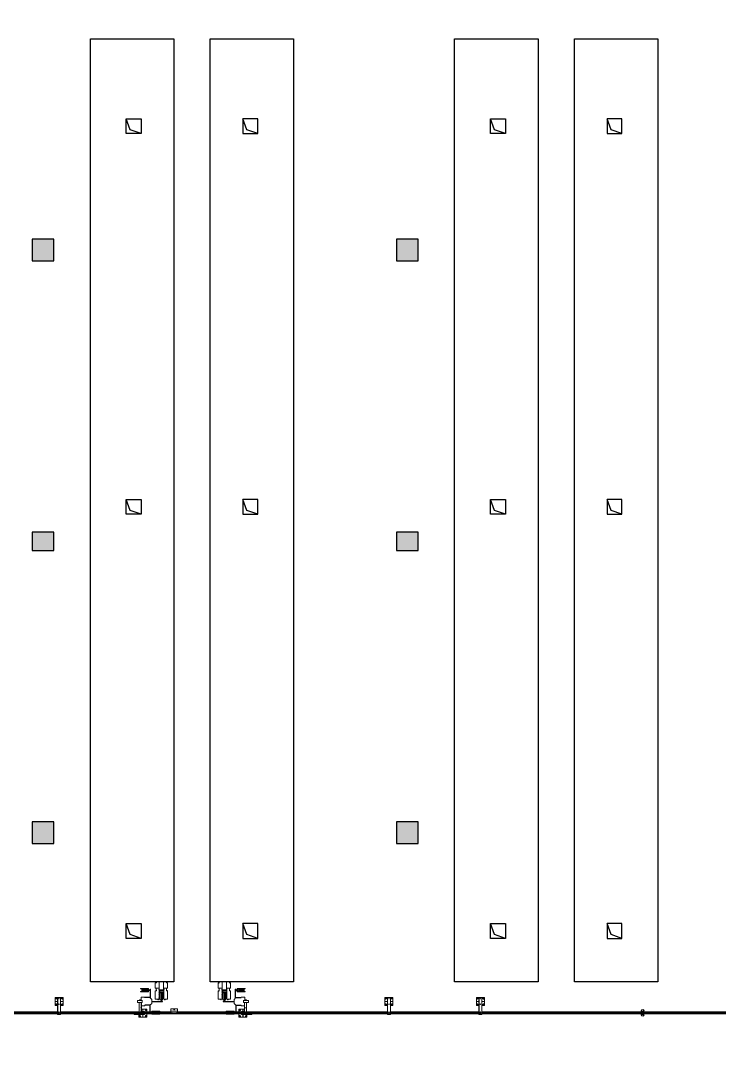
# Model space of a CAD drawing. Header units: inches. Extents: x -26985 to 86262, y -10753 to 149570.
# Drawn here: x 41818 to 60998, y 99871 to 128284 of the extents above; entities that cross this region are included whole.
import ezdxf

# ---------------------------------------------------------------- set-up
doc = ezdxf.new("R2010")
doc.units = ezdxf.units.IN
doc.header["$MEASUREMENT"] = 0
doc.layers.add('COLUMN', color=6, linetype='Continuous')
doc.layers.add('雨水管', color=7, linetype='Continuous')

# ---------------------------------------------------------------- blocks, each defined once
blk = doc.blocks.new('柱左')
at = {"layer": '雨水管'}
h = blk.add_hatch(color=256, dxfattribs=at)
h.paths.add_polyline_path([(153481, -52699), (153481, -52099), (152981, -52099), (152981, -52699)])
h.paths.add_polyline_path([(152841, -52699), (152841, -52099), (152341, -52099), (152341, -52699)])
h.paths.add_polyline_path([(144851, -52699), (144851, -52099), (144251, -52099), (144251, -52699)])
h.paths.add_polyline_path([(135251, -52099), (135251, -52699), (135851, -52699), (135851, -52099)])
h.paths.add_polyline_path([(127801, -52099), (127301, -52099), (127301, -52699), (127801, -52699)])
h.paths.add_polyline_path([(119851, -52099), (119251, -52099), (119251, -52699), (119851, -52699)])
h.paths.add_polyline_path([(119251, -62699), (119851, -62699), (119851, -62099), (119251, -62099)])
h.paths.add_polyline_path([(127801, -62099), (127301, -62099), (127301, -62699), (127801, -62699)])
h.paths.add_polyline_path([(135251, -62099), (135251, -62699), (135851, -62699), (135851, -62099)])
h.paths.add_polyline_path([(144251, -62699), (144851, -62699), (144851, -62099), (144251, -62099)])
h.paths.add_polyline_path([(152841, -62699), (152841, -62099), (152341, -62099), (152341, -62699)])
h.paths.add_polyline_path([(153481, -62099), (152981, -62099), (152981, -62699), (153481, -62699)])
h.paths.add_polyline_path([(153481, -72049), (152981, -72049), (152981, -72749), (153481, -72749)])
h.paths.add_polyline_path([(152341, -72749), (152841, -72749), (152841, -72049), (152341, -72049)])
h.paths.add_polyline_path([(144251, -72749), (144851, -72749), (144851, -72049), (144251, -72049)])
h.paths.add_polyline_path([(135251, -72749), (135851, -72749), (135851, -72049), (135251, -72049)])
h.paths.add_polyline_path([(127801, -72049), (127301, -72049), (127301, -72749), (127801, -72749)])
h.paths.add_polyline_path([(119251, -72749), (119851, -72749), (119851, -72049), (119251, -72049)])
h.paths.add_polyline_path([(119251, -84019), (119851, -84019), (119851, -83319), (119251, -83319)])
h.paths.add_polyline_path([(127801, -83319), (127301, -83319), (127301, -84019), (127801, -84019)])
h.paths.add_polyline_path([(135251, -83319), (135251, -84019), (135851, -84019), (135851, -83319)])
h.paths.add_polyline_path([(144851, -83319), (144251, -83319), (144251, -84019), (144851, -84019)])
h.paths.add_polyline_path([(152841, -83319), (152341, -83319), (152341, -84019), (152841, -84019)])
h.paths.add_polyline_path([(152981, -83619), (152981, -84019), (153581, -84019), (153581, -83619)])
h.paths.add_polyline_path([(152981, -80099), (152981, -80499), (153581, -80499), (153581, -80099)])
at = {"layer": 'COLUMN'}
for points in [[(119851, -52099), (119251, -52099), (119251, -52699), (119851, -52699)], [(127801, -52099), (127301, -52099), (127301, -52699), (127801, -52699)], [(135851, -52099), (135251, -52099), (135251, -52699), (135851, -52699)], [(119851, -62099), (119251, -62099), (119251, -62699), (119851, -62699)], [(127801, -62099), (127301, -62099), (127301, -62699), (127801, -62699)], [(135851, -62099), (135251, -62099), (135251, -62699), (135851, -62699)]]:
    blk.add_lwpolyline(points, close=True, dxfattribs=at)

msp = doc.modelspace()

# ---------------------------------------------------------------- linework, layer by layer
at = {"color": 0, "linetype": 'Continuous', "lineweight": 0}
for p, q in [((45513.1, 101864.6), (45513.1, 101714.6)), ((45548.1, 101864.6), (45513.1, 101864.6)), ((45545.7, 101884.6), (45544.2, 101884.6)), ((45544.2, 101884.6), (45546.1, 101869.2)), ((45591, 101884.6), (45545.7, 101884.6)), ((45546.1, 101869.2), (45546.1, 101864.6)), ((45548.1, 101864.7), (45547.9, 101864.6)), ((45592.7, 101884.6), (45591, 101884.6)), ((45595.7, 101884.6), (45592.7, 101884.6)), ((45612.7, 101884.6), (45595.7, 101884.6)), ((45612.7, 101884.6), (45622.7, 101884.6)), ((45622.7, 101886.6), (45622.7, 101859.6)), ((45622.7, 101886.6), (45742.7, 101886.6)), ((45622.7, 101859.6), (45622.7, 101699.6)), ((45742.7, 101859.6), (45742.7, 101886.6)), ((45742.7, 101884.6), (45752.7, 101884.6)), ((45742.7, 101859.6), (45742.7, 101699.6)), ((45769.7, 101884.6), (45752.7, 101884.6)), ((45772.7, 101884.6), (45769.7, 101884.6)), ((45772.7, 101884.6), (45774.3, 101884.6)), ((45819.7, 101884.6), (45774.3, 101884.6)), ((45821.1, 101884.6), (45819.7, 101884.6)), ((45822.7, 101884.6), (45821.1, 101884.6)), ((45822.7, 101884.6), (45822.7, 101864.6)), ((45852.2, 101864.6), (45852.2, 101714.6)), ((47241.1, 101864.6), (47241.1, 101714.6)), ((47270.7, 101884.6), (47272.2, 101884.6)), ((47270.7, 101884.6), (47270.7, 101864.6)), ((47272.2, 101884.6), (47273.7, 101884.6)), ((47273.7, 101884.6), (47319, 101884.6)), ((47320.7, 101884.6), (47319, 101884.6)), ((47320.7, 101884.6), (47323.7, 101884.6)), ((47323.7, 101884.6), (47340.7, 101884.6)), ((47350.7, 101884.6), (47340.7, 101884.6)), ((47350.7, 101859.6), (47350.7, 101886.6)), ((47470.7, 101886.6), (47350.7, 101886.6)), ((47350.7, 101859.6), (47350.7, 101699.6)), ((47470.7, 101886.6), (47470.7, 101859.6)), ((47480.7, 101884.6), (47470.7, 101884.6)), ((47470.7, 101859.6), (47470.7, 101699.6)), ((47480.7, 101884.6), (47497.7, 101884.6)), ((47497.7, 101884.6), (47500.7, 101884.6)), ((47500.7, 101884.6), (47502.3, 101884.6)), ((47502.3, 101884.6), (47547.7, 101884.6)), ((47545.2, 101864.7), (47545.5, 101864.6)), ((47545.2, 101864.6), (47580.2, 101864.6)), ((47549.1, 101884.6), (47547.2, 101869.2)), ((47547.2, 101869.2), (47547.2, 101864.6)), ((47547.7, 101884.6), (47549.1, 101884.6)), ((47580.2, 101864.6), (47580.2, 101714.6)), ((42761.7, 101449.6), (42761.7, 101355.4)), ((42831.7, 101459.6), (42771.7, 101459.6)), ((42831.7, 100989.6), (42831.7, 101459.6)), ((42831.7, 101459.6), (42835.7, 101459.6)), ((42835.7, 100989.6), (42835.7, 101459.6)), ((42835.7, 101459.6), (42911.7, 101459.6)), ((42911.7, 100989.6), (42911.7, 101459.6)), ((42971.7, 101459.6), (42911.7, 101459.6)), ((42981.7, 101355.4), (42981.7, 101449.6)), ((45110.7, 101699.6), (45110.7, 101701.6)), ((45330.7, 101701.6), (45110.7, 101701.6)), ((45110.7, 101699.6), (45110.7, 101697.1)), ((45330.7, 101699.6), (45110.7, 101699.6)), ((45110.7, 101619.6), (45110.7, 101622.1)), ((45110.7, 101617.6), (45110.7, 101619.6)), ((45330.7, 101619.6), (45110.7, 101619.6)), ((45330.7, 101617.6), (45110.7, 101617.6)), ((45139.7, 101694.6), (45113.2, 101694.6)), ((45139.7, 101624.6), (45113.2, 101624.6)), ((45122.7, 101459.6), (45122.7, 101395.6)), ((45137.7, 101469.6), (45132.7, 101469.6)), ((45137.7, 101469.6), (45192.7, 101469.6)), ((45139.7, 101694.6), (45139.7, 101624.6)), ((45151.7, 101669.6), (45151.7, 101649.6)), ((45151.7, 101669.6), (45199.7, 101669.6)), ((45151.7, 101649.6), (45199.7, 101649.6)), ((45212.7, 101469.6), (45192.7, 101469.6)), ((45199.7, 101649.6), (45199.7, 101669.6)), ((45211.7, 101649.6), (45211.7, 101669.6)), ((45211.7, 101669.6), (45289.7, 101669.6)), ((45211.7, 101649.6), (45289.7, 101649.6)), ((45222.7, 101454.1), (45222.7, 101459.6)), ((45289.7, 101669.6), (45289.7, 101649.6)), ((45301.7, 101669.6), (45301.7, 101649.6)), ((45301.7, 101669.6), (45311.7, 101669.6)), ((45301.7, 101649.6), (45311.7, 101649.6)), ((45311.7, 101649.6), (45311.7, 101669.6)), ((45322.7, 101669.6), (45322.7, 101649.6)), ((45322.7, 101669.6), (45330.7, 101669.6)), ((45322.7, 101649.6), (45330.7, 101649.6)), ((45330.7, 101701.6), (45330.7, 101699.6)), ((45330.7, 101671.6), (45330.7, 101699.6)), ((45330.7, 101671.6), (45373.2, 101671.6)), ((45375.2, 101669.6), (45330.7, 101669.6)), ((45375.2, 101649.6), (45330.7, 101649.6)), ((45330.7, 101647.6), (45330.7, 101619.6)), ((45330.7, 101647.6), (45373.2, 101647.6)), ((45330.7, 101619.6), (45330.7, 101617.6)), ((45414.7, 101404.1), (45364.7, 101454.1)), ((45373.2, 101689.6), (45373.2, 101671.6)), ((45375.2, 101689.6), (45373.2, 101689.6)), ((45373.2, 101629.6), (45373.2, 101647.6)), ((45375.2, 101629.6), (45373.2, 101629.6)), ((45375.2, 101689.6), (45385.2, 101689.6)), ((45375.2, 101669.6), (45375.2, 101649.6)), ((45375.2, 101629.6), (45375.2, 101534.6)), ((45375.2, 101529.6), (45375.2, 101534.6)), ((45375.2, 101529.6), (45375.2, 101504.6)), ((45375.2, 101529.6), (45385.2, 101529.6)), ((45375.2, 101504.6), (45375.2, 101443.6)), ((45385.2, 101684.6), (45385.2, 101689.6)), ((45385.2, 101534.6), (45385.2, 101684.6)), ((45385.2, 101534.6), (45385.2, 101529.6)), ((45385.2, 101504.6), (45385.2, 101529.6)), ((45385.2, 101433.6), (45385.2, 101504.6)), ((45513.1, 101714.6), (45548.1, 101714.6)), ((45513.1, 101639), (45513.1, 101639.1)), ((45513.1, 101639.1), (45546.1, 101639.1)), ((45513.1, 101639), (45513.1, 101410.9)), ((45538.7, 101714.6), (45538.7, 101664.6)), ((45543.5, 101664.6), (45538.7, 101664.6)), ((45543.5, 101664.6), (45546.1, 101643.8)), ((45546.1, 101643.8), (45546.1, 101639.1)), ((45548.1, 101714.6), (45622.7, 101714.6)), ((45612.7, 101714.6), (45612.7, 101709.6)), ((45612.7, 101684.6), (45612.7, 101676.1)), ((45616.5, 101674.6), (45622.7, 101674.6)), ((45617.9, 101601.6), (45640.7, 101601.6)), ((45623.3, 101657.6), (45619.6, 101657.6)), ((45619.7, 101641.6), (45745.6, 101641.6)), ((45620.1, 101664.6), (45678.3, 101664.6)), ((45623.3, 101661.6), (45620.2, 101661.6)), ((45622.7, 101699.6), (45622.7, 101672.6)), ((45622.7, 101672.6), (45742.7, 101672.6)), ((45623.3, 101661.6), (45623.3, 101657.6)), ((45742.1, 101661.6), (45623.3, 101661.6)), ((45623.3, 101657.6), (45742.1, 101657.6)), ((45640.7, 101611.6), (45642.7, 101611.6)), ((45640.7, 101391.6), (45640.7, 101611.6)), ((45642.7, 101611.6), (45645.2, 101611.6)), ((45647.7, 101582.6), (45647.7, 101609.1)), ((45647.7, 101601.6), (45717.7, 101601.6)), ((45717.7, 101582.6), (45647.7, 101582.6)), ((45692.7, 101570.6), (45672.7, 101570.6)), ((45672.7, 101570.6), (45672.7, 101522.6)), ((45672.7, 101522.6), (45692.7, 101522.6)), ((45672.7, 101510.6), (45692.7, 101510.6)), ((45672.7, 101510.6), (45672.7, 101432.6)), ((45680.4, 101672.6), (45678.3, 101664.6)), ((45687.1, 101664.6), (45685, 101672.6)), ((45687.1, 101664.6), (45745.3, 101664.6)), ((45692.7, 101570.6), (45692.7, 101522.6)), ((45692.7, 101510.6), (45692.7, 101432.6)), ((45717.7, 101582.6), (45717.7, 101609.1)), ((45722.7, 101611.6), (45720.2, 101611.6)), ((45722.7, 101611.6), (45724.7, 101611.6)), ((45724.7, 101391.6), (45724.7, 101611.6)), ((45724.7, 101601.6), (45747.5, 101601.6)), ((45742.1, 101657.6), (45742.1, 101661.6)), ((45745.2, 101661.6), (45742.1, 101661.6)), ((45745.8, 101657.6), (45742.1, 101657.6)), ((45742.7, 101714.6), (45771.9, 101714.6)), ((45742.7, 101672.6), (45742.7, 101699.6)), ((45742.7, 101674.6), (45748.8, 101674.6)), ((45752.7, 101676.1), (45752.7, 101684.6)), ((45771.9, 101714.6), (45817.2, 101714.6)), ((45817.2, 101714.6), (45852.2, 101714.6)), ((45822.7, 101714.6), (45822.7, 101639.1)), ((45852.2, 101639), (45852.2, 101639.1)), ((45852.2, 101639), (45852.2, 101410.9)), ((47276.1, 101714.6), (47241.1, 101714.6)), ((47241.1, 101639), (47241.1, 101639.1)), ((47241.1, 101639), (47241.1, 101410.9)), ((47270.7, 101714.6), (47270.7, 101639.1)), ((47321.5, 101714.6), (47276.1, 101714.6)), ((47350.7, 101714.6), (47321.5, 101714.6)), ((47340.7, 101676.1), (47340.7, 101684.6)), ((47350.7, 101674.6), (47344.5, 101674.6)), ((47368.7, 101601.6), (47345.9, 101601.6)), ((47347.6, 101657.6), (47351.3, 101657.6)), ((47473.6, 101641.6), (47347.7, 101641.6)), ((47406.3, 101664.6), (47348.1, 101664.6)), ((47348.2, 101661.6), (47351.3, 101661.6)), ((47350.7, 101672.6), (47350.7, 101699.6)), ((47470.7, 101672.6), (47350.7, 101672.6)), ((47351.3, 101661.6), (47470.1, 101661.6)), ((47351.3, 101657.6), (47351.3, 101661.6)), ((47470.1, 101657.6), (47351.3, 101657.6)), ((47370.7, 101611.6), (47368.7, 101611.6)), ((47368.7, 101391.6), (47368.7, 101611.6)), ((47370.7, 101611.6), (47373.2, 101611.6)), ((47375.7, 101582.6), (47375.7, 101609.1)), ((47445.7, 101601.6), (47375.7, 101601.6)), ((47375.7, 101582.6), (47445.7, 101582.6)), ((47400.7, 101570.6), (47420.7, 101570.6)), ((47400.7, 101570.6), (47400.7, 101522.6)), ((47420.7, 101522.6), (47400.7, 101522.6)), ((47420.7, 101510.6), (47400.7, 101510.6)), ((47400.7, 101510.6), (47400.7, 101432.6)), ((47406.3, 101664.6), (47408.4, 101672.6)), ((47413, 101672.6), (47415.1, 101664.6)), ((47473.3, 101664.6), (47415.1, 101664.6)), ((47420.7, 101570.6), (47420.7, 101522.6)), ((47420.7, 101510.6), (47420.7, 101432.6)), ((47445.7, 101582.6), (47445.7, 101609.1)), ((47450.7, 101611.6), (47448.2, 101611.6)), ((47452.7, 101611.6), (47450.7, 101611.6)), ((47452.7, 101391.6), (47452.7, 101611.6)), ((47475.5, 101601.6), (47452.7, 101601.6)), ((47470.1, 101661.6), (47470.1, 101657.6)), ((47470.1, 101661.6), (47473.2, 101661.6)), ((47470.1, 101657.6), (47473.8, 101657.6)), ((47545.2, 101714.6), (47470.7, 101714.6)), ((47470.7, 101699.6), (47470.7, 101672.6)), ((47476.8, 101674.6), (47470.7, 101674.6)), ((47480.7, 101714.6), (47480.7, 101709.6)), ((47480.7, 101684.6), (47480.7, 101676.1)), ((47580.2, 101714.6), (47545.2, 101714.6)), ((47549.8, 101664.6), (47547.2, 101643.8)), ((47547.2, 101643.8), (47547.2, 101639.1)), ((47580.2, 101639.1), (47547.2, 101639.1)), ((47549.8, 101664.6), (47554.7, 101664.6)), ((47554.7, 101714.6), (47554.7, 101664.6)), ((47580.2, 101639), (47580.2, 101639.1)), ((47580.2, 101639), (47580.2, 101410.9)), ((47678.7, 101404.1), (47728.7, 101454.1)), ((47718.2, 101689.6), (47708.2, 101689.6)), ((47708.2, 101684.6), (47708.2, 101689.6)), ((47708.2, 101534.6), (47708.2, 101684.6)), ((47708.2, 101534.6), (47708.2, 101529.6)), ((47708.2, 101504.6), (47708.2, 101529.6)), ((47718.2, 101529.6), (47708.2, 101529.6)), ((47708.2, 101433.6), (47708.2, 101504.6)), ((47718.2, 101689.6), (47720.2, 101689.6)), ((47718.2, 101669.6), (47718.2, 101649.6)), ((47718.2, 101669.6), (47762.7, 101669.6)), ((47718.2, 101649.6), (47762.7, 101649.6)), ((47718.2, 101629.6), (47718.2, 101534.6)), ((47718.2, 101629.6), (47720.2, 101629.6)), ((47718.2, 101529.6), (47718.2, 101534.6)), ((47718.2, 101529.6), (47718.2, 101504.6)), ((47718.2, 101504.6), (47718.2, 101443.6)), ((47720.2, 101689.6), (47720.2, 101671.6)), ((47762.7, 101671.6), (47720.2, 101671.6)), ((47762.7, 101647.6), (47720.2, 101647.6)), ((47720.2, 101629.6), (47720.2, 101647.6)), ((47762.7, 101701.6), (47762.7, 101699.6)), ((47762.7, 101701.6), (47982.7, 101701.6)), ((47762.7, 101671.6), (47762.7, 101699.6)), ((47762.7, 101699.6), (47982.7, 101699.6)), ((47770.7, 101669.6), (47762.7, 101669.6)), ((47770.7, 101649.6), (47762.7, 101649.6)), ((47762.7, 101647.6), (47762.7, 101619.6)), ((47762.7, 101619.6), (47762.7, 101617.6)), ((47762.7, 101619.6), (47982.7, 101619.6)), ((47762.7, 101617.6), (47982.7, 101617.6)), ((47770.7, 101669.6), (47770.7, 101649.6)), ((47781.7, 101649.6), (47781.7, 101669.6)), ((47791.7, 101669.6), (47781.7, 101669.6)), ((47791.7, 101649.6), (47781.7, 101649.6)), ((47791.7, 101669.6), (47791.7, 101649.6)), ((47803.7, 101669.6), (47803.7, 101649.6)), ((47881.7, 101669.6), (47803.7, 101669.6)), ((47881.7, 101649.6), (47803.7, 101649.6)), ((47870.7, 101454.1), (47870.7, 101459.6)), ((47880.7, 101469.6), (47900.7, 101469.6)), ((47881.7, 101649.6), (47881.7, 101669.6)), ((47893.7, 101649.6), (47893.7, 101669.6)), ((47941.7, 101669.6), (47893.7, 101669.6)), ((47941.7, 101649.6), (47893.7, 101649.6)), ((47955.7, 101469.6), (47900.7, 101469.6)), ((47941.7, 101669.6), (47941.7, 101649.6)), ((47953.7, 101694.6), (47953.7, 101624.6)), ((47953.7, 101694.6), (47980.2, 101694.6)), ((47953.7, 101624.6), (47980.2, 101624.6)), ((47955.7, 101469.6), (47960.7, 101469.6)), ((47970.7, 101459.6), (47970.7, 101395.6)), ((47982.7, 101699.6), (47982.7, 101701.6)), ((47982.7, 101699.6), (47982.7, 101697.1)), ((47982.7, 101619.6), (47982.7, 101622.1)), ((47982.7, 101617.6), (47982.7, 101619.6)), ((51817.7, 101449.6), (51817.7, 101355.4)), ((51887.7, 101459.6), (51827.7, 101459.6)), ((51887.7, 100989.6), (51887.7, 101459.6)), ((51887.7, 101459.6), (51891.7, 101459.6)), ((51891.7, 100989.6), (51891.7, 101459.6)), ((51891.7, 101459.6), (51967.7, 101459.6)), ((51967.7, 100989.6), (51967.7, 101459.6)), ((52027.7, 101459.6), (51967.7, 101459.6)), ((52037.7, 101355.4), (52037.7, 101449.6)), ((54327.7, 101449.6), (54327.7, 101355.4)), ((54397.7, 101459.6), (54337.7, 101459.6)), ((54397.7, 100989.6), (54397.7, 101459.6)), ((54397.7, 101459.6), (54401.7, 101459.6)), ((54401.7, 100989.6), (54401.7, 101459.6)), ((54401.7, 101459.6), (54477.7, 101459.6)), ((54477.7, 100989.6), (54477.7, 101459.6)), ((54537.7, 101459.6), (54477.7, 101459.6)), ((54547.7, 101355.4), (54547.7, 101449.6)), ((42761.7, 101355.4), (42771.7, 101349.6)), ((42771.7, 101349.6), (42761.7, 101343.8)), ((42761.7, 101343.8), (42761.7, 101249.6)), ((42771.7, 101239.6), (42831.7, 101239.6)), ((42821.7, 101352.6), (42781.7, 101352.6)), ((42781.7, 101346.6), (42781.7, 101352.6)), ((42821.7, 101346.6), (42781.7, 101346.6)), ((42831.7, 101352.6), (42821.7, 101352.6)), ((42821.7, 101346.6), (42821.7, 101352.6)), ((42831.7, 101346.6), (42821.7, 101346.6)), ((42868.7, 101422.9), (42868.7, 101426.3)), ((42868.7, 101276.3), (42868.7, 101272.9)), ((42874.7, 101422.9), (42874.7, 101426.3)), ((42874.7, 101276.3), (42874.7, 101272.9)), ((42911.7, 101352.6), (42921.7, 101352.6)), ((42911.7, 101346.6), (42921.7, 101346.6)), ((42911.7, 101239.6), (42971.7, 101239.6)), ((42921.7, 101346.6), (42921.7, 101352.6)), ((42921.7, 101352.6), (42961.7, 101352.6)), ((42921.7, 101346.6), (42961.7, 101346.6)), ((42961.7, 101346.6), (42961.7, 101352.6)), ((42971.7, 101349.6), (42981.7, 101355.4)), ((42981.7, 101343.8), (42971.7, 101349.6)), ((42981.7, 101249.6), (42981.7, 101343.8)), ((45025, 101379.6), (45025, 101374.6)), ((45025, 101379.6), (45155.7, 101379.6)), ((45025, 101374.6), (45025, 101324.6)), ((45025, 101324.6), (45025, 101319.6)), ((45155.7, 101319.6), (45025, 101319.6)), ((45072.7, 101319.6), (45072.7, 100999.6)), ((45122.7, 101389.6), (45082.7, 101389.6)), ((45122.7, 101389.6), (45122.7, 101395.6)), ((45128.7, 100997.8), (45128.7, 101319.6)), ((45132.7, 101319.6), (45132.7, 100997.8)), ((45132.7, 101229.6), (45212.7, 101229.6)), ((45155.7, 101380.6), (45155.7, 101375.6)), ((45155.7, 101375.6), (45155.7, 101319.6)), ((45222.7, 101239.6), (45222.7, 101245.1)), ((45360.2, 101245.1), (45360.2, 101194.6)), ((45360.2, 101194.6), (45360.2, 101169.6)), ((45370.2, 101169.6), (45360.2, 101169.6)), ((45360.2, 101164.6), (45360.2, 101169.6)), ((45360.2, 101164.6), (45360.2, 101069.1)), ((45414.7, 101295.1), (45364.7, 101245.1)), ((45370.2, 101194.6), (45370.2, 101250.6)), ((45370.2, 101169.6), (45370.2, 101194.6)), ((45370.2, 101169.6), (45370.2, 101164.6)), ((45370.2, 101069.1), (45370.2, 101164.6)), ((45414.7, 101295.1), (45414.7, 101404.1)), ((45527.7, 101347.1), (45414.7, 101347.1)), ((45414.7, 101337.1), (45527.7, 101337.1)), ((45548.1, 101410.9), (45513.1, 101410.9)), ((45552.7, 101347.1), (45527.7, 101347.1)), ((45527.7, 101337.1), (45552.7, 101337.1)), ((45548.1, 101410.9), (45582.7, 101414)), ((45552.7, 101347.1), (45552.7, 101337.1)), ((45552.7, 101347.1), (45557.7, 101347.1)), ((45557.7, 101337.1), (45552.7, 101337.1)), ((45652.7, 101347.1), (45557.7, 101347.1)), ((45557.7, 101337.1), (45707.7, 101337.1)), ((45582.7, 101414), (45582.7, 101391.6)), ((45582.7, 101391.6), (45596.6, 101391.6)), ((45596.6, 101391.6), (45600.6, 101391.6)), ((45599, 101416.6), (45614.6, 101418.1)), ((45600.6, 101391.6), (45600.6, 101416.6)), ((45642.7, 101391.6), (45640.7, 101391.6)), ((45670.7, 101391.6), (45642.7, 101391.6)), ((45652.7, 101347.1), (45652.7, 101349.1)), ((45652.7, 101349.1), (45670.7, 101349.1)), ((45670.7, 101391.6), (45670.7, 101349.1)), ((45692.7, 101432.6), (45672.7, 101432.6)), ((45692.7, 101420.6), (45672.7, 101420.6)), ((45672.7, 101420.6), (45672.7, 101410.6)), ((45672.7, 101410.6), (45692.7, 101410.6)), ((45692.7, 101420.6), (45692.7, 101410.6)), ((45694.7, 101391.6), (45722.7, 101391.6)), ((45694.7, 101391.6), (45694.7, 101349.1)), ((45712.7, 101349.1), (45694.7, 101349.1)), ((45707.7, 101337.1), (45712.7, 101337.1)), ((45712.7, 101347.1), (45712.7, 101349.1)), ((45712.7, 101347.1), (45712.7, 101337.1)), ((45724.7, 101391.6), (45722.7, 101391.6)), ((45750.8, 101418.1), (45767.6, 101416.6)), ((45767.6, 101391.6), (45767.6, 101416.6)), ((45771.6, 101391.6), (45767.6, 101391.6)), ((45782.7, 101391.6), (45771.6, 101391.6)), ((45782.7, 101414), (45782.7, 101391.6)), ((45817.2, 101410.9), (45782.7, 101414)), ((45817.2, 101410.9), (45852.2, 101410.9)), ((47276.1, 101410.9), (47241.1, 101410.9)), ((47276.1, 101410.9), (47310.7, 101414)), ((47310.7, 101414), (47310.7, 101391.6)), ((47310.7, 101391.6), (47321.8, 101391.6)), ((47321.8, 101391.6), (47325.8, 101391.6)), ((47342.6, 101418.1), (47325.8, 101416.6)), ((47325.8, 101391.6), (47325.8, 101416.6)), ((47368.7, 101391.6), (47370.7, 101391.6)), ((47398.7, 101391.6), (47370.7, 101391.6)), ((47380.7, 101349.1), (47398.7, 101349.1)), ((47380.7, 101347.1), (47380.7, 101349.1)), ((47380.7, 101347.1), (47380.7, 101337.1)), ((47385.7, 101337.1), (47380.7, 101337.1)), ((47535.7, 101337.1), (47385.7, 101337.1)), ((47398.7, 101391.6), (47398.7, 101349.1)), ((47400.7, 101432.6), (47420.7, 101432.6)), ((47400.7, 101420.6), (47420.7, 101420.6)), ((47400.7, 101420.6), (47400.7, 101410.6)), ((47420.7, 101410.6), (47400.7, 101410.6)), ((47420.7, 101420.6), (47420.7, 101410.6)), ((47422.7, 101391.6), (47450.7, 101391.6)), ((47422.7, 101391.6), (47422.7, 101349.1)), ((47440.7, 101349.1), (47422.7, 101349.1)), ((47440.7, 101347.1), (47440.7, 101349.1)), ((47440.7, 101347.1), (47535.7, 101347.1)), ((47450.7, 101391.6), (47452.7, 101391.6)), ((47494.4, 101416.6), (47478.8, 101418.1)), ((47492.7, 101391.6), (47492.7, 101416.6)), ((47496.7, 101391.6), (47492.7, 101391.6)), ((47510.7, 101391.6), (47496.7, 101391.6)), ((47510.7, 101414), (47510.7, 101391.6)), ((47545.2, 101410.9), (47510.7, 101414)), ((47540.7, 101347.1), (47535.7, 101347.1)), ((47535.7, 101337.1), (47540.7, 101337.1)), ((47540.7, 101347.1), (47565.7, 101347.1)), ((47540.7, 101347.1), (47540.7, 101337.1)), ((47565.7, 101337.1), (47540.7, 101337.1)), ((47545.2, 101410.9), (47580.2, 101410.9)), ((47565.7, 101347.1), (47678.7, 101347.1)), ((47678.7, 101337.1), (47565.7, 101337.1)), ((47678.7, 101295.1), (47678.7, 101404.1)), ((47678.7, 101295.1), (47728.7, 101245.1)), ((47723.2, 101194.6), (47723.2, 101250.6)), ((47723.2, 101169.6), (47723.2, 101194.6)), ((47723.2, 101169.6), (47733.2, 101169.6)), ((47723.2, 101169.6), (47723.2, 101164.6)), ((47723.2, 101069.1), (47723.2, 101164.6)), ((47733.2, 101245.1), (47733.2, 101194.6)), ((47733.2, 101194.6), (47733.2, 101169.6)), ((47733.2, 101164.6), (47733.2, 101169.6)), ((47733.2, 101164.6), (47733.2, 101069.1)), ((47870.7, 101239.6), (47870.7, 101245.1)), ((47960.7, 101229.6), (47880.7, 101229.6)), ((47937.7, 101380.6), (47937.7, 101375.6)), ((48068.4, 101379.6), (47937.7, 101379.6)), ((47937.7, 101375.6), (47937.7, 101319.6)), ((47937.7, 101319.6), (48068.4, 101319.6)), ((47960.7, 101319.6), (47960.7, 100997.8)), ((47964.7, 100997.8), (47964.7, 101319.6)), ((47970.7, 101389.6), (47970.7, 101395.6)), ((47970.7, 101389.6), (48010.7, 101389.6)), ((48020.7, 101319.6), (48020.7, 100999.6)), ((48068.4, 101379.6), (48068.4, 101374.6)), ((48068.4, 101374.6), (48068.4, 101324.6)), ((48068.4, 101324.6), (48068.4, 101319.6)), ((51817.7, 101355.4), (51827.7, 101349.6)), ((51827.7, 101349.6), (51817.7, 101343.8)), ((51817.7, 101343.8), (51817.7, 101249.6)), ((51827.7, 101239.6), (51887.7, 101239.6)), ((51877.7, 101352.6), (51837.7, 101352.6)), ((51837.7, 101346.6), (51837.7, 101352.6)), ((51877.7, 101346.6), (51837.7, 101346.6)), ((51887.7, 101352.6), (51877.7, 101352.6)), ((51877.7, 101346.6), (51877.7, 101352.6)), ((51887.7, 101346.6), (51877.7, 101346.6)), ((51924.7, 101422.9), (51924.7, 101426.3)), ((51924.7, 101276.3), (51924.7, 101272.9)), ((51930.7, 101422.9), (51930.7, 101426.3)), ((51930.7, 101276.3), (51930.7, 101272.9)), ((51967.7, 101352.6), (51977.7, 101352.6)), ((51967.7, 101346.6), (51977.7, 101346.6)), ((51967.7, 101239.6), (52027.7, 101239.6)), ((51977.7, 101346.6), (51977.7, 101352.6)), ((51977.7, 101352.6), (52017.7, 101352.6)), ((51977.7, 101346.6), (52017.7, 101346.6)), ((52017.7, 101346.6), (52017.7, 101352.6)), ((52027.7, 101349.6), (52037.7, 101355.4)), ((52037.7, 101343.8), (52027.7, 101349.6)), ((52037.7, 101249.6), (52037.7, 101343.8)), ((54327.7, 101355.4), (54337.7, 101349.6)), ((54337.7, 101349.6), (54327.7, 101343.8)), ((54327.7, 101343.8), (54327.7, 101249.6)), ((54337.7, 101239.6), (54397.7, 101239.6)), ((54387.7, 101352.6), (54347.7, 101352.6)), ((54347.7, 101346.6), (54347.7, 101352.6)), ((54387.7, 101346.6), (54347.7, 101346.6)), ((54397.7, 101352.6), (54387.7, 101352.6)), ((54387.7, 101346.6), (54387.7, 101352.6)), ((54397.7, 101346.6), (54387.7, 101346.6)), ((54434.7, 101422.9), (54434.7, 101426.3)), ((54434.7, 101276.3), (54434.7, 101272.9)), ((54440.7, 101422.9), (54440.7, 101426.3)), ((54440.7, 101276.3), (54440.7, 101272.9)), ((54477.7, 101352.6), (54487.7, 101352.6)), ((54477.7, 101346.6), (54487.7, 101346.6)), ((54477.7, 101239.6), (54537.7, 101239.6)), ((54487.7, 101346.6), (54487.7, 101352.6)), ((54487.7, 101352.6), (54527.7, 101352.6)), ((54487.7, 101346.6), (54527.7, 101346.6)), ((54527.7, 101346.6), (54527.7, 101352.6)), ((54537.7, 101349.6), (54547.7, 101355.4)), ((54547.7, 101343.8), (54537.7, 101349.6)), ((54547.7, 101249.6), (54547.7, 101343.8)), ((42831.7, 101069.1), (40761.7, 101069.1)), ((42831.7, 101010.1), (40761.7, 101010.1)), ((42831.7, 100989.6), (42835.7, 100989.6)), ((42835.7, 100989.6), (42911.7, 100989.6)), ((42867.4, 101064.6), (42867.4, 101014.6)), ((42875.9, 101014.6), (42875.9, 101064.6)), ((45072.7, 101069.1), (42911.7, 101069.1)), ((45072.7, 101010.1), (42911.7, 101010.1)), ((44932.7, 101010.1), (44932.7, 100989.6)), ((45082.7, 100989.6), (44932.7, 100989.6)), ((45062.7, 100989.6), (45062.7, 100929.6)), ((45072.7, 100919.6), (45272.7, 100919.6)), ((45089.7, 100951.6), (45081.3, 100951.6)), ((45082.7, 100989.6), (45128.7, 100989.6)), ((45084.9, 100947.6), (45089.7, 100947.6)), ((45090.7, 100962.1), (45090.7, 100952.6)), ((45090.7, 100946.6), (45090.7, 100941.8)), ((45094.7, 100952.6), (45094.7, 100957.6)), ((45094.7, 100938.2), (45094.7, 100946.6)), ((45100.7, 100951.6), (45095.7, 100951.6)), ((45095.7, 100947.6), (45105.2, 100947.6)), ((45098.4, 101014.6), (45098.4, 101064.6)), ((45106.9, 101064.6), (45106.9, 101014.6)), ((45128.7, 100997.8), (45128.7, 100989.6)), ((45128.7, 100989.6), (45132.7, 100989.6)), ((45272.7, 101139.6), (45132.7, 101139.6)), ((45132.7, 101069.6), (45212.7, 101069.6)), ((45937.2, 101069.1), (45132.7, 101069.1)), ((45937.2, 101010.1), (45132.7, 101010.1)), ((45132.7, 100989.6), (45132.7, 100997.8)), ((45132.7, 100989.6), (45212.7, 100989.6)), ((45169.7, 101079.6), (45169.7, 101119.6)), ((45169.7, 101119.6), (45175.7, 101119.6)), ((45169.7, 101069.6), (45169.7, 101079.6)), ((45169.7, 101079.6), (45175.7, 101079.6)), ((45169.7, 100989.6), (45169.7, 100979.6)), ((45169.7, 100979.6), (45175.7, 100979.6)), ((45169.7, 100979.6), (45169.7, 100939.6)), ((45169.7, 100939.6), (45175.7, 100939.6)), ((45175.7, 101079.6), (45175.7, 101119.6)), ((45175.7, 101069.6), (45175.7, 101079.6)), ((45175.7, 100989.6), (45175.7, 100979.6)), ((45175.7, 100979.6), (45175.7, 100939.6)), ((45212.7, 101069.1), (45212.7, 101069.6)), ((45212.7, 100989.6), (45212.7, 101010.1)), ((45249.1, 101111.6), (45240.2, 101111.6)), ((45240.2, 100947.6), (45249.7, 100947.6)), ((45244.7, 101107.6), (45249.1, 101107.6)), ((45249.7, 100951.6), (45244.7, 100951.6)), ((45250.1, 101121.5), (45250.1, 101112.6)), ((45250.1, 101106.6), (45250.1, 101102.3)), ((45250.7, 100957.6), (45250.7, 100952.6)), ((45250.7, 100946.6), (45250.7, 100938.2)), ((45254.1, 101112.6), (45254.1, 101118)), ((45254.1, 101097.8), (45254.1, 101106.6)), ((45254.7, 100952.6), (45254.7, 100962.1)), ((45254.7, 100941.8), (45254.7, 100946.6)), ((45260.5, 101111.6), (45255.1, 101111.6)), ((45255.1, 101107.6), (45264.1, 101107.6)), ((45264.1, 100951.6), (45255.7, 100951.6)), ((45255.7, 100947.6), (45260.5, 100947.6)), ((45282.7, 101069.1), (45282.7, 101129.6)), ((45282.7, 100929.6), (45282.7, 101010.1)), ((45360.2, 101010.1), (45360.2, 101009.6)), ((45370.2, 101009.6), (45360.2, 101009.6)), ((45370.2, 101069.1), (45370.2, 101069.6)), ((45370.2, 101069.6), (45372.2, 101069.6)), ((45370.2, 101010.1), (45370.2, 101009.6)), ((45370.2, 101009.6), (45372.2, 101009.6)), ((45372.2, 101069.6), (45372.2, 101069.1)), ((45372.2, 101009.6), (45372.2, 101010.1)), ((45414.7, 101079.6), (45414.7, 101081.6)), ((45414.7, 101081.6), (45634.7, 101081.6)), ((45414.7, 101069.1), (45414.7, 101079.6)), ((45414.7, 101079.6), (45634.7, 101079.6)), ((45414.7, 101010.1), (45414.7, 100999.6)), ((45414.7, 100997.6), (45414.7, 100999.6)), ((45414.7, 100999.6), (45634.7, 100999.6)), ((45414.7, 100997.6), (45634.7, 100997.6)), ((45443.7, 101069.1), (45443.7, 101079.6)), ((45443.7, 100999.6), (45443.7, 101010.1)), ((45455.7, 101069.1), (45455.7, 101079.6)), ((45455.7, 100999.6), (45455.7, 101010.1)), ((45593.7, 101069.1), (45593.7, 101079.6)), ((45593.7, 100999.6), (45593.7, 101010.1)), ((45605.7, 101069.1), (45605.7, 101079.6)), ((45605.7, 101074.6), (45632.2, 101074.6)), ((45605.7, 100999.6), (45605.7, 101010.1)), ((45605.7, 101004.6), (45632.2, 101004.6)), ((45634.7, 101081.6), (45634.7, 101079.6)), ((45634.7, 101079.6), (45634.7, 101077.1)), ((45634.7, 100999.6), (45634.7, 101002.1)), ((45634.7, 100999.6), (45634.7, 100997.6)), ((45937.2, 101079.6), (45937.2, 101149.1)), ((45937.2, 101149.1), (46127.2, 101149.1)), ((45937.2, 101079.6), (46127.2, 101079.6)), ((45937.2, 101010.1), (45937.2, 101079.6)), ((46127.2, 101010.1), (45937.2, 101010.1)), ((46127.2, 101079.6), (46127.2, 101149.1)), ((46127.2, 101079.6), (46127.2, 101010.1)), ((47960.9, 101069.1), (46127.2, 101069.1)), ((47960.9, 101010.1), (46127.2, 101010.1)), ((47458.7, 101081.6), (47458.7, 101079.6)), ((47678.7, 101081.6), (47458.7, 101081.6)), ((47458.7, 101079.6), (47458.7, 101077.1)), ((47678.7, 101079.6), (47458.7, 101079.6)), ((47458.7, 100999.6), (47458.7, 101002.1)), ((47458.7, 100999.6), (47458.7, 100997.6)), ((47678.7, 100999.6), (47458.7, 100999.6)), ((47678.7, 100997.6), (47458.7, 100997.6)), ((47487.7, 101074.6), (47461.2, 101074.6)), ((47487.7, 101004.6), (47461.2, 101004.6)), ((47487.7, 101069.1), (47487.7, 101079.6)), ((47487.7, 100999.6), (47487.7, 101010.1)), ((47499.7, 101069.1), (47499.7, 101079.6)), ((47499.7, 100999.6), (47499.7, 101010.1)), ((47637.7, 101069.1), (47637.7, 101079.6)), ((47637.7, 100999.6), (47637.7, 101010.1)), ((47649.7, 101069.1), (47649.7, 101079.6)), ((47649.7, 100999.6), (47649.7, 101010.1)), ((47678.7, 101079.6), (47678.7, 101081.6)), ((47678.7, 101069.1), (47678.7, 101079.6)), ((47678.7, 101010.1), (47678.7, 100999.6)), ((47678.7, 100997.6), (47678.7, 100999.6)), ((47723.2, 101069.6), (47721.2, 101069.6)), ((47721.2, 101069.6), (47721.2, 101069.1)), ((47721.2, 101009.6), (47721.2, 101010.1)), ((47723.2, 101009.6), (47721.2, 101009.6)), ((47723.2, 101069.1), (47723.2, 101069.6)), ((47723.2, 101010.1), (47723.2, 101009.6)), ((47723.2, 101009.6), (47733.2, 101009.6)), ((47733.2, 101010.1), (47733.2, 101009.6)), ((47810.7, 101069.1), (47810.7, 101129.6)), ((47810.7, 100929.6), (47810.7, 101010.1)), ((47820.7, 101139.6), (47960.7, 101139.6)), ((48020.7, 100919.6), (47820.7, 100919.6)), ((47838.3, 101107.6), (47829.3, 101107.6)), ((47829.3, 100951.6), (47837.7, 100951.6)), ((47832.9, 101111.6), (47838.3, 101111.6)), ((47837.7, 100947.6), (47832.9, 100947.6)), ((47838.7, 100952.6), (47838.7, 100962.1)), ((47838.7, 100941.8), (47838.7, 100946.6)), ((47839.3, 101112.6), (47839.3, 101118)), ((47839.3, 101097.8), (47839.3, 101106.6)), ((47842.7, 100957.6), (47842.7, 100952.6)), ((47842.7, 100946.6), (47842.7, 100938.2)), ((47843.3, 101121.5), (47843.3, 101112.6)), ((47843.3, 101106.6), (47843.3, 101102.3)), ((47843.7, 100951.6), (47848.7, 100951.6)), ((47853.2, 100947.6), (47843.7, 100947.6)), ((47844.3, 101111.6), (47853.2, 101111.6)), ((47848.7, 101107.6), (47844.3, 101107.6)), ((47960.7, 101069.6), (47880.7, 101069.6)), ((47880.7, 101069.1), (47880.7, 101069.6)), ((47880.7, 100989.6), (47880.7, 101010.1)), ((47960.7, 100989.6), (47880.7, 100989.6)), ((47917.7, 101079.6), (47917.7, 101119.6)), ((47923.7, 101119.6), (47917.7, 101119.6)), ((47923.7, 101079.6), (47917.7, 101079.6)), ((47917.7, 101069.6), (47917.7, 101079.6)), ((47917.7, 100989.6), (47917.7, 100979.6)), ((47923.7, 100979.6), (47917.7, 100979.6)), ((47917.7, 100979.6), (47917.7, 100939.6)), ((47923.7, 100939.6), (47917.7, 100939.6)), ((47923.7, 101079.6), (47923.7, 101119.6)), ((47923.7, 101069.6), (47923.7, 101079.6)), ((47923.7, 100989.6), (47923.7, 100979.6)), ((47923.7, 100979.6), (47923.7, 100939.6)), ((47960.7, 100989.6), (47960.7, 100997.8)), ((47964.7, 100989.6), (47960.7, 100989.6)), ((47964.7, 100997.8), (47964.7, 100989.6)), ((48010.7, 100989.6), (47964.7, 100989.6)), ((47986.4, 101064.6), (47986.4, 101014.6)), ((47997.7, 100947.6), (47988.2, 100947.6)), ((47992.7, 100951.6), (47997.7, 100951.6)), ((47994.9, 101014.6), (47994.9, 101064.6)), ((47998.7, 100952.6), (47998.7, 100957.6)), ((47998.7, 100938.2), (47998.7, 100946.6)), ((48002.7, 100962.1), (48002.7, 100952.6)), ((48002.7, 100946.6), (48002.7, 100941.8)), ((48003.7, 100951.6), (48012.1, 100951.6)), ((48008.5, 100947.6), (48003.7, 100947.6)), ((48010.7, 100989.6), (48160.7, 100989.6)), ((48841.7, 101069.1), (48020.7, 101069.1)), ((48841.7, 101010.1), (48020.7, 101010.1)), ((48030.7, 100989.6), (48030.7, 100929.6)), ((48160.7, 101010.1), (48160.7, 100989.6)), ((51887.7, 101069.1), (48841.7, 101069.1)), ((51887.7, 101010.1), (48841.7, 101010.1)), ((51887.7, 100989.6), (51891.7, 100989.6)), ((51891.7, 100989.6), (51967.7, 100989.6)), ((51923.4, 101064.6), (51923.4, 101014.6)), ((51931.9, 101014.6), (51931.9, 101064.6)), ((54397.7, 101069.1), (51967.7, 101069.1)), ((54397.7, 101010.1), (51967.7, 101010.1)), ((54397.7, 100989.6), (54401.7, 100989.6)), ((54401.7, 100989.6), (54477.7, 100989.6)), ((54433.4, 101064.6), (54433.4, 101014.6)), ((54441.9, 101014.6), (54441.9, 101064.6)), ((61887.7, 101069.1), (54477.7, 101069.1)), ((61887.7, 101010.1), (54477.7, 101010.1))]:
    msp.add_line(p, q, dxfattribs=at)
for p, q in [((45852.2, 101864.6), (45822.7, 101864.6)), ((47241.1, 101864.6), (47270.7, 101864.6)), ((45364.7, 101454.1), (45222.7, 101454.1)), ((45753.1, 101709.6), (45753.1, 101714.6)), ((45852.2, 101639), (45822.7, 101639.1)), ((47241.1, 101639), (47270.7, 101639.1)), ((47340.2, 101709.6), (47340.2, 101714.6)), ((47728.7, 101454.1), (47870.7, 101454.1)), ((45364.7, 101245.1), (45222.7, 101245.1)), ((47728.7, 101245.1), (47870.7, 101245.1))]:
    msp.add_line(p, q)
at = {"color": 2}
for points in [[(43731.4, 101886.6), (43731.4, 127786.6), (46021.4, 127786.6), (46021.4, 101886.6), (43731.4, 101886.6)], [(47021.4, 101886.6), (47021.4, 127786.6), (49311.4, 127786.6), (49311.4, 101886.6), (47021.4, 101886.6)], [(53731.4, 101886.6), (53731.4, 127786.6), (56021.4, 127786.6), (56021.4, 101886.6), (53731.4, 101886.6)], [(57021.4, 101886.6), (57021.4, 127786.6), (59311.4, 127786.6), (59311.4, 101886.6), (57021.4, 101886.6)]]:
    msp.add_lwpolyline(points, dxfattribs=at)
at = {"color": 6}
for points in [[(44716.4, 125181.3), (44716.4, 125591.3), (45126.4, 125591.3), (45126.4, 125181.3), (44716.4, 125181.3)], [(45126.4, 125181.3), (44824.9, 125285.5), (44716.4, 125591.3)], [(48326.4, 125181.3), (48326.4, 125591.3), (47916.4, 125591.3), (47916.4, 125181.3), (48326.4, 125181.3)], [(48326.4, 125181.3), (48024.9, 125285.5), (47916.4, 125591.3)], [(54716.4, 125181.3), (54716.4, 125591.3), (55126.4, 125591.3), (55126.4, 125181.3), (54716.4, 125181.3)], [(55126.4, 125181.3), (54824.9, 125285.5), (54716.4, 125591.3)], [(58326.4, 125181.3), (58326.4, 125591.3), (57916.4, 125591.3), (57916.4, 125181.3), (58326.4, 125181.3)], [(58326.4, 125181.3), (58024.9, 125285.5), (57916.4, 125591.3)], [(44716.4, 114728.3), (44716.4, 115138.3), (45126.4, 115138.3), (45126.4, 114728.3), (44716.4, 114728.3)], [(45126.4, 114728.3), (44824.9, 114832.5), (44716.4, 115138.3)], [(48326.4, 114728.3), (48326.4, 115138.3), (47916.4, 115138.3), (47916.4, 114728.3), (48326.4, 114728.3)], [(48326.4, 114728.3), (48024.9, 114832.5), (47916.4, 115138.3)], [(54716.4, 114728.3), (54716.4, 115138.3), (55126.4, 115138.3), (55126.4, 114728.3), (54716.4, 114728.3)], [(55126.4, 114728.3), (54824.9, 114832.5), (54716.4, 115138.3)], [(58326.4, 114728.3), (58326.4, 115138.3), (57916.4, 115138.3), (57916.4, 114728.3), (58326.4, 114728.3)], [(58326.4, 114728.3), (58024.9, 114832.5), (57916.4, 115138.3)], [(44716.4, 103081.6), (44716.4, 103491.6), (45126.4, 103491.6), (45126.4, 103081.6), (44716.4, 103081.6)], [(45126.4, 103081.6), (44824.9, 103185.8), (44716.4, 103491.6)], [(48326.4, 103081.6), (48326.4, 103491.6), (47916.4, 103491.6), (47916.4, 103081.6), (48326.4, 103081.6)], [(48326.4, 103081.6), (48024.9, 103185.8), (47916.4, 103491.6)], [(54716.4, 103081.6), (54716.4, 103491.6), (55126.4, 103491.6), (55126.4, 103081.6), (54716.4, 103081.6)], [(55126.4, 103081.6), (54824.9, 103185.8), (54716.4, 103491.6)], [(58326.4, 103081.6), (58326.4, 103491.6), (57916.4, 103491.6), (57916.4, 103081.6), (58326.4, 103081.6)], [(58326.4, 103081.6), (58024.9, 103185.8), (57916.4, 103491.6)]]:
    msp.add_lwpolyline(points, dxfattribs=at)
at = {"color": 0, "linetype": 'Continuous', "lineweight": 0}
for centre, radius in [((42871.7, 101424.6), 6.5), ((42871.7, 101274.6), 6.5), ((42871.7, 101424.6), 3.45), ((42871.7, 101274.6), 3.45), ((45097.7, 101174.6), 3), ((45107.7, 101174.6), 3), ((47985.7, 101174.6), 3), ((47995.7, 101174.6), 3), ((51927.7, 101424.6), 6.5), ((51927.7, 101274.6), 6.5), ((51927.7, 101424.6), 3.45), ((51927.7, 101274.6), 3.45), ((54437.7, 101424.6), 6.5), ((54437.7, 101274.6), 6.5), ((54437.7, 101424.6), 3.45), ((54437.7, 101274.6), 3.45), ((45102.7, 101039.6), 4), ((47990.7, 101039.6), 4)]:
    msp.add_circle(centre, radius, dxfattribs=at)
at = {"color": 0, "linetype": 'Continuous', "lineweight": 0, "extrusion": (2.70408e-33, -8.10423e-19, -1)}
for centre in [(-45972.2, 101039.6), (-46092.2, 101039.6)]:
    msp.add_circle(centre, 4.25, dxfattribs=at)
at = {"color": 0, "linetype": 'Continuous', "lineweight": 0}
for centre, radius, start, end in [((42771.7, 101449.6), 10, 90, 180), ((42871.7, 101349.6), 120.1, 130, 140), ((42799, 101436.3), 7, 310, 130), ((42944.4, 101436.3), 7, 50, 230), ((42871.7, 101349.6), 120.1, 40, 50), ((42971.7, 101449.6), 10, 0, 90), ((45113.2, 101622.1), 2.5, 90, 180), ((45132.7, 101459.6), 10, 90, 180), ((45212.7, 101459.6), 10, 0, 90), ((45645.2, 101609.1), 2.5, 0, 90), ((47448.2, 101609.1), 2.5, 90, 180), ((47880.7, 101459.6), 10, 90, 180), ((47960.7, 101459.6), 10, 0, 90), ((47980.2, 101622.1), 2.5, 0, 90), ((51827.7, 101449.6), 10, 90, 180), ((51927.7, 101349.6), 120.1, 130, 140), ((51855, 101436.3), 7, 310, 130), ((52000.4, 101436.3), 7, 50, 230), ((51927.7, 101349.6), 120.1, 40, 50), ((52027.7, 101449.6), 10, 0, 90), ((54337.7, 101449.6), 10, 90, 180), ((54437.7, 101349.6), 120.1, 130, 140), ((54365, 101436.3), 7, 310, 130), ((54510.4, 101436.3), 7, 50, 230), ((54437.7, 101349.6), 120.1, 40, 50), ((54537.7, 101449.6), 10, 0, 90), ((42771.7, 101249.6), 10, 180, 270), ((42785, 101422.3), 7, 140, 320), ((42785, 101276.9), 7, 40, 220), ((42871.7, 101349.6), 120.1, 220, 230), ((42799, 101263), 7, 230, 50), ((42944.4, 101263), 7, 130, 310), ((42871.7, 101349.6), 120.1, 310, 320), ((42958.3, 101422.3), 7, 220, 40), ((42958.3, 101276.9), 7, 320, 140), ((42971.7, 101249.6), 10, 270, 0), ((45082.7, 101379.6), 10, 90, 180), ((45212.7, 101239.6), 10, 270, 0), ((47880.7, 101239.6), 10, 180, 270), ((48010.7, 101379.6), 10, 0, 90), ((51827.7, 101249.6), 10, 180, 270), ((51841, 101422.3), 7, 140, 320), ((51841, 101276.9), 7, 40, 220), ((51927.7, 101349.6), 120.1, 220, 230), ((51855, 101263), 7, 230, 50), ((52000.4, 101263), 7, 130, 310), ((51927.7, 101349.6), 120.1, 310, 320), ((52014.3, 101422.3), 7, 220, 40), ((52014.3, 101276.9), 7, 320, 140), ((52027.7, 101249.6), 10, 270, 0), ((54337.7, 101249.6), 10, 180, 270), ((54351, 101422.3), 7, 140, 320), ((54351, 101276.9), 7, 40, 220), ((54437.7, 101349.6), 120.1, 220, 230), ((54365, 101263), 7, 230, 50), ((54510.4, 101263), 7, 130, 310), ((54437.7, 101349.6), 120.1, 310, 320), ((54524.3, 101422.3), 7, 220, 40), ((54524.3, 101276.9), 7, 320, 140), ((54537.7, 101249.6), 10, 270, 0), ((42871.7, 101064.6), 4.25, 0, 180), ((42871.7, 101014.6), 4.25, 180, 0), ((45072.7, 100929.6), 10, 180, 270), ((45082.7, 100999.6), 10, 180, 270), ((45086, 100956.9), 7, 40, 220), ((45172.7, 101029.6), 120.1, 220, 230), ((45100, 100943), 7, 230, 50), ((45245.4, 101116.3), 7, 50, 230), ((45245.4, 100943), 7, 130, 310), ((45172.7, 101029.6), 120.1, 40, 50), ((45172.7, 101029.6), 120.1, 310, 320), ((45259.3, 101102.3), 7, 220, 40), ((45259.3, 100956.9), 7, 320, 140), ((45272.7, 101129.6), 10, 0, 90), ((45272.7, 100929.6), 10, 270, 0), ((45632.2, 101077.1), 2.5, 270, 0), ((47461.2, 101077.1), 2.5, 180, 270), ((47820.7, 101129.6), 10, 90, 180), ((47820.7, 100929.6), 10, 180, 270), ((47834, 101102.3), 7, 140, 320), ((47834, 100956.9), 7, 40, 220), ((47920.7, 101029.6), 120.1, 130, 140), ((47920.7, 101029.6), 120.1, 220, 230), ((47848, 101116.3), 7, 310, 130), ((47848, 100943), 7, 230, 50), ((47993.4, 100943), 7, 130, 310), ((47920.7, 101029.6), 120.1, 310, 320), ((48007.3, 100956.9), 7, 320, 140), ((48010.7, 100999.6), 10, 270, 0), ((48020.7, 100929.6), 10, 270, 0), ((51927.7, 101064.6), 4.25, 0, 180), ((51927.7, 101014.6), 4.25, 180, 0), ((54437.7, 101064.6), 4.25, 0, 180), ((54437.7, 101014.6), 4.25, 180, 0)]:
    msp.add_arc(centre, radius, start, end, dxfattribs=at)
at = {"color": 0, "linetype": 'Continuous', "lineweight": 0, "extrusion": (-5.87502e-33, -4.45118e-17, -1)}
msp.add_arc((-45113.2, 101697.1), 2.5, 270, 0, dxfattribs=at)
at = {"color": 0, "linetype": 'Continuous', "lineweight": 0, "extrusion": (-2.27508e-33, -8.10423e-19, -1)}
msp.add_arc((-45720.2, 101609.1), 2.5, 0, 90, dxfattribs=at)
at = {"color": 0, "linetype": 'Continuous', "lineweight": 0, "extrusion": (2.27508e-33, -8.10423e-19, -1)}
msp.add_arc((-47373.2, 101609.1), 2.5, 90, 180, dxfattribs=at)
at = {"color": 0, "linetype": 'Continuous', "lineweight": 0, "extrusion": (5.87502e-33, -4.45118e-17, -1)}
msp.add_arc((-47980.2, 101697.1), 2.5, 180, 270, dxfattribs=at)
at = {"color": 0, "linetype": 'Continuous', "lineweight": 0, "extrusion": (2.83447e-31, -8.10423e-19, -1)}
for centre, start, end in [((-42871.7, 101349.6), 40, 50), ((-42871.7, 101349.6), 220, 230), ((-51927.7, 101349.6), 40, 50), ((-51927.7, 101349.6), 220, 230), ((-54437.7, 101349.6), 40, 50), ((-54437.7, 101349.6), 220, 230)]:
    msp.add_arc(centre, 106.1, start, end, dxfattribs=at)
at = {"color": 0, "linetype": 'Continuous', "lineweight": 0, "extrusion": (-1.7922e-29, -8.10423e-19, -1)}
for centre, start, end in [((-42871.7, 101349.6), 310, 320), ((-42871.7, 101349.6), 130, 140), ((-51927.7, 101349.6), 310, 320), ((-51927.7, 101349.6), 130, 140), ((-54437.7, 101349.6), 310, 320), ((-54437.7, 101349.6), 130, 140)]:
    msp.add_arc(centre, 106.1, start, end, dxfattribs=at)
at = {"color": 0, "linetype": 'Continuous', "lineweight": 0, "extrusion": (-4.96241e-35, -8.10423e-19, -1)}
for centre, radius, start, end in [((-45089.7, 100952.6), 1, 180, 270), ((-45089.7, 100946.6), 1, 90, 180), ((-45172.7, 101029.6), 106.1, 310, 320), ((-45095.7, 100952.6), 1, 270, 0), ((-45095.7, 100946.6), 1, 0, 90), ((-45102.7, 101064.6), 4.25, 0, 180), ((-45102.7, 101014.6), 4.25, 180, 0), ((-45249.1, 101112.6), 1, 180, 270), ((-45249.1, 101106.6), 1, 90, 180), ((-45249.7, 100952.6), 1, 180, 270), ((-45249.7, 100946.6), 1, 90, 180), ((-45255.1, 101112.6), 1, 270, 0), ((-45255.1, 101106.6), 1, 0, 90), ((-45255.7, 100952.6), 1, 270, 0), ((-45255.7, 100946.6), 1, 0, 90)]:
    msp.add_arc(centre, radius, start, end, dxfattribs=at)
at = {"color": 0, "linetype": 'Continuous', "lineweight": 0, "extrusion": (2.46023e-32, -8.10423e-19, -1)}
msp.add_arc((-45172.7, 101029.6), 106.1, 130, 140, dxfattribs=at)
at = {"color": 0, "linetype": 'Continuous', "lineweight": 0, "extrusion": (1.22763e-32, -8.10423e-19, -1)}
msp.add_arc((-45172.7, 101029.6), 106.1, 220, 230, dxfattribs=at)
at = {"color": 0, "linetype": 'Continuous', "lineweight": 0, "extrusion": (-2.3564e-32, -4.45118e-17, -1)}
msp.add_arc((-45632.2, 101002.1), 2.5, 90, 180, dxfattribs=at)
at = {"color": 0, "linetype": 'Continuous', "lineweight": 0, "extrusion": (2.3564e-32, -4.45118e-17, -1)}
msp.add_arc((-47461.2, 101002.1), 2.5, 0, 90, dxfattribs=at)
at = {"color": 0, "linetype": 'Continuous', "lineweight": 0, "extrusion": (4.96241e-35, -8.10423e-19, -1)}
for centre, radius, start, end in [((-47837.7, 100952.6), 1, 180, 270), ((-47837.7, 100946.6), 1, 90, 180), ((-47838.3, 101112.6), 1, 180, 270), ((-47838.3, 101106.6), 1, 90, 180), ((-47843.7, 100952.6), 1, 270, 0), ((-47843.7, 100946.6), 1, 0, 90), ((-47844.3, 101112.6), 1, 270, 0), ((-47844.3, 101106.6), 1, 0, 90), ((-47990.7, 101064.6), 4.25, 0, 180), ((-47990.7, 101014.6), 4.25, 180, 0), ((-47920.7, 101029.6), 106.1, 220, 230), ((-47997.7, 100952.6), 1, 180, 270), ((-47997.7, 100946.6), 1, 90, 180), ((-48003.7, 100952.6), 1, 270, 0), ((-48003.7, 100946.6), 1, 0, 90)]:
    msp.add_arc(centre, radius, start, end, dxfattribs=at)
at = {"color": 0, "linetype": 'Continuous', "lineweight": 0, "extrusion": (-2.46023e-32, -8.10423e-19, -1)}
msp.add_arc((-47920.7, 101029.6), 106.1, 40, 50, dxfattribs=at)
at = {"color": 0, "linetype": 'Continuous', "lineweight": 0, "extrusion": (-1.22763e-32, -8.10423e-19, -1)}
msp.add_arc((-47920.7, 101029.6), 106.1, 310, 320, dxfattribs=at)
at = {"color": 0, "linetype": 'Continuous', "lineweight": 0}
for centre, major_axis, ratio, start_param, end_param in [((45612.9, 101697.1), (0.6, -12.5), 0.4980973, 0, 3.1415927), ((45613.9, 101663.7), (0.6, -12.5), 0.4962462, 0, 3.1415927), ((45613.9, 101637.8), (0.6, -12.5), 0.4980973, 0, 3.1415927), ((45613.9, 101611.9), (0.6, -12.5), 0.4980973, 0, 3.1415927), ((45613.9, 101586), (0.6, -12.5), 0.4980973, 0, 3.1415927), ((45613.9, 101560.1), (0.6, -12.5), 0.4980973, 0, 3.1415927), ((45613.9, 101534.2), (0.6, -12.5), 0.4980973, 0, 3.1415927), ((45613.9, 101508.3), (0.6, -12.5), 0.4980973, 0, 3.1415927), ((45613.9, 101482.4), (0.6, -12.5), 0.4980973, 0, 3.1415927), ((45613.9, 101456.5), (0.6, -12.5), 0.4980973, 0, 3.1415927), ((45613.9, 101430.6), (0.6, -12.5), 0.4980973, 0, 3.1415927), ((47340.9, 101697.1), (0.6, -12.5), 0.4980973, 0, 3.1415927), ((47341.9, 101663.7), (0.6, -12.5), 0.4980973, 0, 3.1415927), ((47341.9, 101637.8), (0.6, -12.5), 0.4980973, 0, 3.1415927), ((47341.9, 101611.9), (0.6, -12.5), 0.4980973, 0, 3.1415927), ((47341.9, 101586), (0.6, -12.5), 0.4980973, 0, 3.1415927), ((47341.9, 101560.1), (0.6, -12.5), 0.4980973, 0, 3.1415927), ((47341.9, 101534.2), (0.6, -12.5), 0.4980973, 0, 3.1415927), ((47341.9, 101508.3), (0.6, -12.5), 0.4980973, 0, 3.1415927), ((47341.9, 101482.4), (0.6, -12.5), 0.4980973, 0, 3.1415927), ((47341.9, 101456.5), (0.6, -12.5), 0.4980973, 0, 3.1415927), ((47341.9, 101430.6), (0.6, -12.5), 0.4980973, 0, 3.1415927), ((46032.2, 101123.9), (-9.5, 0), 0.9659258, -1.5707963, -0.0564403), ((46032.2, 101123.9), (9.5, 0), 0.9659258, 0.0564403, 1.5707963)]:
    msp.add_ellipse(centre, major_axis=major_axis, ratio=ratio, start_param=start_param, end_param=end_param, dxfattribs=at)
at = {"color": 0, "linetype": 'Continuous', "lineweight": 0, "extrusion": (1.11094e-17, -1.36944e-18, -1)}
for centre, ratio in [((45751.4, 101637.8), 0.4980973), ((45751.4, 101611.9), 0.4980973), ((45751.4, 101586), 0.4980973), ((45751.4, 101560.1), 0.4980973), ((45751.4, 101482.4), 0.4980973), ((45751.4, 101430.6), 0.4980973), ((45751.4, 101663.7), 0.4980973), ((45751.4, 101534.2), 0.4980973), ((45751.4, 101508.3), 0.4980973), ((45751.4, 101456.5), 0.4980973), ((45752.5, 101697.1), 0.4980973), ((47479.4, 101663.7), 0.4962462), ((47479.4, 101637.8), 0.4980973), ((47479.4, 101611.9), 0.4980973), ((47479.4, 101586), 0.4980973), ((47479.4, 101560.1), 0.4980973), ((47479.4, 101534.2), 0.4980973), ((47479.4, 101508.3), 0.4980973), ((47479.4, 101482.4), 0.4980973), ((47479.4, 101456.5), 0.4980973), ((47479.4, 101430.6), 0.4980973), ((47480.5, 101697.1), 0.4980973)]:
    msp.add_ellipse(centre, major_axis=(-0.6, -12.5), ratio=ratio, start_param=0, end_param=3.1415927, dxfattribs=at)
at = {"color": 0, "linetype": 'Continuous', "lineweight": 0, "extrusion": (1.16051e-32, 1.98288e-17, -1)}
msp.add_ellipse((46032.2, 101124.9), major_axis=(-9.5, 0), ratio=0.9659258, start_param=-4.712389, end_param=1.5707963, dxfattribs=at)
at = {"layer": 'Defpoints'}
for p, q in [((58865, 100974.6), (58865, 101094.6)), ((58925, 100974.6), (58925, 101094.6))]:
    msp.add_line(p, q, dxfattribs=at)
msp.add_lwpolyline([(977.2, 101034.6), (72155.7, 101034.6, 0.2022967), (72522.2, 101189.2, 0.2005812), (72664.6, 101549.6), (72664.6, 133093.3), (72664.6, 133173.3, 0.1997179), (72512.2, 133539.8, 0.2023465), (72151.8, 133685), (45178, 133683.6, -0.4101187), (44569.8, 134283.3, -0.4263709), (45178, 134883.6), (72551.7, 134883.6, -0.196512), (72918.2, 134733.8, -0.2308267), (73061.7, 134329.1), (73061.7, 98243.9, -0.1913731), (72916.1, 97877.5, -0.2546617), (72475.7, 97733.6), (577.2, 97733.6, -0.1932275)], format="xyb", dxfattribs=at)
for centre in [(58895, 101094.6), (58895, 100974.6)]:
    msp.add_circle(centre, 30, dxfattribs=at)

# ---------------------------------------------------------------- block references
at = {"layer": '雨水管', "rotation": 90}
msp.add_blockref('柱左', (-9967.7, -13564.5), dxfattribs=at)

doc.saveas('drawing.dxf')
